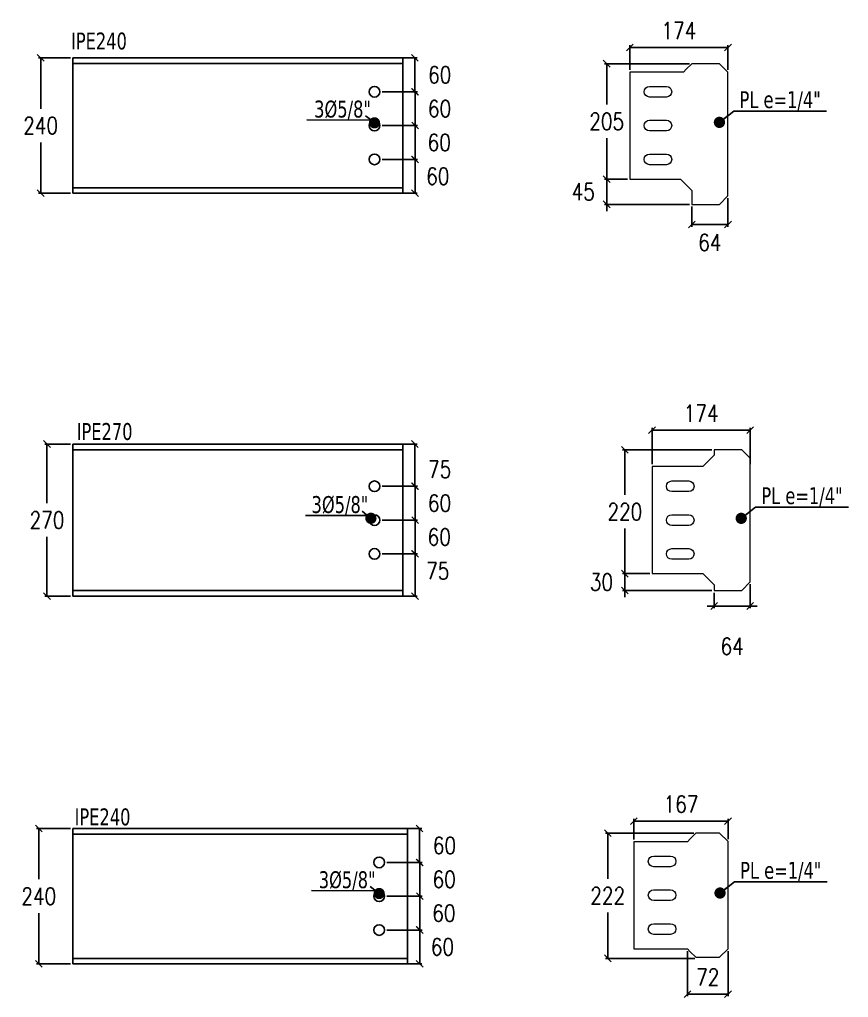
# Model space of a CAD drawing. Header units: millimetres. Extents: x -899 to 76352, y -21218 to 30068.
# Drawn here: x 1856 to 3327, y -11182 to -9447 of the extents above; entities that cross this region are included whole.
import ezdxf
from ezdxf.enums import TextEntityAlignment as Align

# ---------------------------------------------------------------- set-up
doc = ezdxf.new("R2010")
doc.units = ezdxf.units.MM
doc.header["$LTSCALE"] = 0.9
doc.layers.add('COTAS', color=8, linetype='Continuous')
doc.layers.add('PERFORACIONES', color=1, linetype='Continuous')
doc.layers.add('P-PLATINA', color=6, linetype='Continuous', lineweight=15)
doc.styles.add('CNI_COTAS', font='romans.shx', dxfattribs={"width": 0.8})
doc.styles.add('VERDANA', font='verdana.ttf')
doc.dimstyles.new('1.1', dxfattribs={"dimscale": 0, "dimtxt": 15, "dimasz": 20, "dimexe": 2, "dimexo": 2, "dimgap": 7, "dimtad": 1, "dimdec": 0, "dimzin": 4, "dimdsep": 46, "dimtxsty": 'CNI_COTAS', "dimblk": 'DOTSMALL', "dimcen": 0, "dimclrd": 256, "dimclrt": 3, "dimadec": 0, "dimazin": 0, "dimtfac": 1, "dimtdec": 0, "dimtmove": 2, "dimatfit": 0, "dimldrblk": 'DOT', "dimfxl": 0.05, "dimtolj": 1, "dimtzin": 0, "dimarcsym": 1})
doc.dimstyles.new('1.4', dxfattribs={"dimscale": 0, "dimtxt": 30, "dimasz": 12, "dimexe": 4, "dimexo": 4, "dimgap": 15, "dimtad": 1, "dimdec": 0, "dimzin": 4, "dimdsep": 46, "dimtxsty": 'CNI_COTAS', "dimblk": 'OBLIQUE', "dimcen": -0.09, "dimclrd": 256, "dimclrt": 3, "dimadec": 0, "dimazin": 0, "dimtfac": 1, "dimtdec": 0, "dimtmove": 2, "dimatfit": 0, "dimldrblk": 'DOT', "dimfxl": 0.05, "dimtolj": 1, "dimtzin": 0, "dimarcsym": 0})

# ---------------------------------------------------------------- blocks, each defined once
blk = doc.blocks.new('_Oblique')
at = {"color": 0, "linetype": 'ByBlock', "lineweight": -2}
blk.add_line((-0.5, -0.5), (0.5, 0.5), dxfattribs=at)
blk = doc.blocks.new('*D464')
at = {"layer": 'COTAS', "color": 0, "lineweight": -2, "transparency": 16777216}
for p, q in [((1947, -9515.3), (1889.9, -9515.3)), ((1947, -9755.3), (1889.9, -9755.3))]:
    blk.add_line(p, q, dxfattribs=at)
at = {"layer": 'COTAS', "lineweight": -2, "transparency": 16777216}
for p, q in [((1893.9, -9515.3), (1893.9, -9605.3)), ((1893.9, -9755.3), (1893.9, -9665.3))]:
    blk.add_line(p, q, dxfattribs=at)
at = {"layer": 'Defpoints', "color": 0, "transparency": 16777216}
for p in [(1893.9, -9515.3), (1951, -9515.3), (1951, -9755.3)]:
    blk.add_point(p, dxfattribs=at)
at = {"layer": 'COTAS', "lineweight": -2, "transparency": 16777216, "xscale": 12, "yscale": 12, "zscale": 12}
for p, rotation in [((1893.9, -9515.3), 90), ((1893.9, -9755.3), 270)]:
    blk.add_blockref('_Oblique', p, dxfattribs=dict(at, rotation=rotation))
at = {"layer": 'COTAS', "color": 3, "transparency": 16777216, "insert": (1893.9, -9635.3), "char_height": 30, "attachment_point": 5, "rotation": 0.01, "style": 'CNI_COTAS'}
blk.add_mtext('\\A1;240', dxfattribs=at)
blk = doc.blocks.new('_Dot')
at = {"color": 0, "linetype": 'ByBlock', "lineweight": -2}
blk.add_line((-0.5, 0), (-1, 0), dxfattribs=at)
at = {"color": 0, "linetype": 'ByBlock', "const_width": 0.5}
blk.add_lwpolyline([(-0.25, 0, 1), (0.25, 0, 1)], format="xyb", close=True, dxfattribs=at)
blk = doc.blocks.new('_DotSmall')
at = {"color": 0, "linetype": 'ByBlock', "const_width": 0.5}
blk.add_lwpolyline([(-0.0625, 0, 1), (0.0625, 0, 1)], format="xyb", close=True, dxfattribs=at)
blk = doc.blocks.new('*D428')
at = {"layer": 'COTAS', "color": 0, "lineweight": -2, "transparency": 16777216}
for p, q in [((2499.5, -9575.3), (2562, -9575.3)), ((2499.5, -9635.3), (2562, -9635.3))]:
    blk.add_line(p, q, dxfattribs=at)
at = {"layer": 'COTAS', "lineweight": -2, "transparency": 16777216}
blk.add_line((2558, -9575.3), (2558, -9635.3), dxfattribs=at)
at = {"layer": 'Defpoints', "color": 0, "transparency": 16777216}
for p in [(2495.5, -9575.3), (2495.5, -9635.3), (2558, -9635.3)]:
    blk.add_point(p, dxfattribs=at)
at = {"layer": 'COTAS', "lineweight": -2, "transparency": 16777216, "xscale": 12, "yscale": 12, "zscale": 12}
for p, rotation in [((2558, -9575.3), 90), ((2558, -9635.3), 270)]:
    blk.add_blockref('_Oblique', p, dxfattribs=dict(at, rotation=rotation))
at = {"layer": 'COTAS', "color": 3, "transparency": 16777216, "insert": (2601.4, -9605.3), "char_height": 30, "attachment_point": 5, "rotation": 0.01, "style": 'CNI_COTAS'}
blk.add_mtext('\\A1;60', dxfattribs=at)
blk = doc.blocks.new('*D429')
at = {"layer": 'COTAS', "color": 0, "lineweight": -2, "transparency": 16777216}
for p, q in [((2499.5, -9635.3), (2562, -9635.3)), ((2499.5, -9695.3), (2562, -9695.3))]:
    blk.add_line(p, q, dxfattribs=at)
at = {"layer": 'COTAS', "lineweight": -2, "transparency": 16777216}
blk.add_line((2558, -9635.3), (2558, -9695.3), dxfattribs=at)
at = {"layer": 'Defpoints', "color": 0, "transparency": 16777216}
for p in [(2495.5, -9635.3), (2495.5, -9695.3), (2558, -9695.3)]:
    blk.add_point(p, dxfattribs=at)
at = {"layer": 'COTAS', "lineweight": -2, "transparency": 16777216, "xscale": 12, "yscale": 12, "zscale": 12}
for p, rotation in [((2558, -9635.3), 90), ((2558, -9695.3), 270)]:
    blk.add_blockref('_Oblique', p, dxfattribs=dict(at, rotation=rotation))
at = {"layer": 'COTAS', "color": 3, "transparency": 16777216, "insert": (2600.9, -9665.3), "char_height": 30, "attachment_point": 5, "rotation": 0.01, "style": 'CNI_COTAS'}
blk.add_mtext('\\A1;60', dxfattribs=at)
blk = doc.blocks.new('*D430')
at = {"layer": 'COTAS', "color": 0, "lineweight": -2, "transparency": 16777216}
for p, q in [((2499.5, -9695.3), (2561.9, -9695.3)), ((2499.5, -9755.3), (2561.9, -9755.3))]:
    blk.add_line(p, q, dxfattribs=at)
at = {"layer": 'COTAS', "lineweight": -2, "transparency": 16777216}
blk.add_line((2557.9, -9695.3), (2557.9, -9755.3), dxfattribs=at)
at = {"layer": 'Defpoints', "color": 0, "transparency": 16777216}
for p in [(2495.5, -9695.3), (2495.5, -9755.3), (2557.9, -9755.3)]:
    blk.add_point(p, dxfattribs=at)
at = {"layer": 'COTAS', "lineweight": -2, "transparency": 16777216, "xscale": 12, "yscale": 12, "zscale": 12}
for p, rotation in [((2557.9, -9695.3), 90), ((2557.9, -9755.3), 270)]:
    blk.add_blockref('_Oblique', p, dxfattribs=dict(at, rotation=rotation))
at = {"layer": 'COTAS', "color": 3, "transparency": 16777216, "insert": (2598.2, -9725.3), "char_height": 30, "attachment_point": 5, "rotation": 0.01, "style": 'CNI_COTAS'}
blk.add_mtext('\\A1;60', dxfattribs=at)
blk = doc.blocks.new('*D431')
at = {"layer": 'COTAS', "color": 0, "lineweight": -2, "transparency": 16777216}
for p, q in [((2499.5, -9515.3), (2561.5, -9515.3)), ((2499.5, -9575.3), (2561.5, -9575.3))]:
    blk.add_line(p, q, dxfattribs=at)
at = {"layer": 'COTAS', "lineweight": -2, "transparency": 16777216}
blk.add_line((2557.5, -9575.3), (2557.5, -9515.3), dxfattribs=at)
at = {"layer": 'Defpoints', "color": 0, "transparency": 16777216}
for p in [(2495.5, -9515.3), (2557.5, -9515.3), (2495.5, -9575.3)]:
    blk.add_point(p, dxfattribs=at)
at = {"layer": 'COTAS', "lineweight": -2, "transparency": 16777216, "xscale": 12, "yscale": 12, "zscale": 12}
for p, rotation in [((2557.5, -9515.3), 90), ((2557.5, -9575.3), 270)]:
    blk.add_blockref('_Oblique', p, dxfattribs=dict(at, rotation=rotation))
at = {"layer": 'COTAS', "color": 3, "transparency": 16777216, "insert": (2601.7, -9545.3), "char_height": 30, "attachment_point": 5, "rotation": 0.01, "style": 'CNI_COTAS'}
blk.add_mtext('\\A1;60', dxfattribs=at)
blk = doc.blocks.new('*D465')
at = {"layer": 'COTAS', "color": 0, "lineweight": -2, "transparency": 16777216}
for p, q in [((2938.8, -9536.3), (2938.8, -9492.9)), ((3113, -9536.5), (3113, -9492.9))]:
    blk.add_line(p, q, dxfattribs=at)
at = {"layer": 'COTAS', "lineweight": -2, "transparency": 16777216}
blk.add_line((2938.8, -9496.9), (3113, -9496.9), dxfattribs=at)
at = {"layer": 'Defpoints', "color": 0, "transparency": 16777216}
for p in [(3113, -9496.9), (2938.8, -9540.3), (3113, -9540.5)]:
    blk.add_point(p, dxfattribs=at)
at = {"layer": 'COTAS', "lineweight": -2, "transparency": 16777216, "xscale": 12, "yscale": 12, "zscale": 12, "rotation": 180}
blk.add_blockref('_Oblique', (2938.8, -9496.9), dxfattribs=at)
at = {"layer": 'COTAS', "lineweight": -2, "transparency": 16777216, "xscale": 12, "yscale": 12, "zscale": 12}
blk.add_blockref('_Oblique', (3113, -9496.9), dxfattribs=at)
at = {"layer": 'COTAS', "color": 3, "transparency": 16777216, "insert": (3025.9, -9466.9), "char_height": 30, "attachment_point": 5, "style": 'CNI_COTAS'}
blk.add_mtext('\\A1;174', dxfattribs=at)
blk = doc.blocks.new('*D466')
at = {"layer": 'COTAS', "color": 0, "lineweight": -2, "transparency": 16777216}
for p, q in [((3044.8, -9525.5), (2893.9, -9525.5)), ((2934.8, -9730.3), (2893.9, -9730.3))]:
    blk.add_line(p, q, dxfattribs=at)
at = {"layer": 'COTAS', "lineweight": -2, "transparency": 16777216}
for p, q in [((2897.9, -9525.5), (2897.9, -9597.9)), ((2897.9, -9730.3), (2897.9, -9657.9))]:
    blk.add_line(p, q, dxfattribs=at)
at = {"layer": 'Defpoints', "color": 0, "transparency": 16777216}
for p in [(3048.8, -9525.5), (2897.9, -9730.3), (2938.8, -9730.3)]:
    blk.add_point(p, dxfattribs=at)
at = {"layer": 'COTAS', "lineweight": -2, "transparency": 16777216, "xscale": 12, "yscale": 12, "zscale": 12}
for p, rotation in [((2897.9, -9525.5), 90), ((2897.9, -9730.3), 270)]:
    blk.add_blockref('_Oblique', p, dxfattribs=dict(at, rotation=rotation))
at = {"layer": 'COTAS', "color": 3, "transparency": 16777216, "insert": (2897.9, -9627.9), "char_height": 30, "attachment_point": 5, "rotation": 0.01, "style": 'CNI_COTAS'}
blk.add_mtext('\\A1;205', dxfattribs=at)
blk = doc.blocks.new('*D467')
at = {"layer": 'COTAS', "color": 0, "lineweight": -2, "transparency": 16777216}
for p, q in [((2934.8, -9730.3), (2893.9, -9730.3)), ((3044.8, -9775.1), (2893.9, -9775.1))]:
    blk.add_line(p, q, dxfattribs=at)
at = {"layer": 'COTAS', "lineweight": -2, "transparency": 16777216}
for p, q in [((2897.9, -9730.3), (2897.9, -9718.3)), ((2897.9, -9730.3), (2897.9, -9775.1)), ((2897.9, -9775.1), (2897.9, -9787.1))]:
    blk.add_line(p, q, dxfattribs=at)
at = {"layer": 'Defpoints', "color": 0, "transparency": 16777216}
for p in [(2938.8, -9730.3), (2897.9, -9775.1), (3048.8, -9775.1)]:
    blk.add_point(p, dxfattribs=at)
at = {"layer": 'COTAS', "lineweight": -2, "transparency": 16777216, "xscale": 12, "yscale": 12, "zscale": 12}
for p, rotation in [((2897.9, -9730.3), 270), ((2897.9, -9775.1), 90)]:
    blk.add_blockref('_Oblique', p, dxfattribs=dict(at, rotation=rotation))
at = {"layer": 'COTAS', "color": 3, "transparency": 16777216, "insert": (2856.4, -9752.7), "char_height": 30, "attachment_point": 5, "rotation": 0.01, "style": 'CNI_COTAS'}
blk.add_mtext('\\A1;45', dxfattribs=at)
blk = doc.blocks.new('*D468')
at = {"layer": 'COTAS', "color": 0, "lineweight": -2, "transparency": 16777216}
for p, q in [((3113, -9764.1), (3113, -9814.8)), ((3048.8, -9779.1), (3048.8, -9814.8))]:
    blk.add_line(p, q, dxfattribs=at)
at = {"layer": 'COTAS', "lineweight": -2, "transparency": 16777216}
blk.add_line((3048.8, -9810.8), (3113, -9810.8), dxfattribs=at)
at = {"layer": 'Defpoints', "color": 0, "transparency": 16777216}
for p in [(3113, -9760.1), (3048.8, -9775.1), (3113, -9810.8)]:
    blk.add_point(p, dxfattribs=at)
at = {"layer": 'COTAS', "lineweight": -2, "transparency": 16777216, "xscale": 12, "yscale": 12, "zscale": 12, "rotation": 180}
blk.add_blockref('_Oblique', (3048.8, -9810.8), dxfattribs=at)
at = {"layer": 'COTAS', "lineweight": -2, "transparency": 16777216, "xscale": 12, "yscale": 12, "zscale": 12}
blk.add_blockref('_Oblique', (3113, -9810.8), dxfattribs=at)
at = {"layer": 'COTAS', "color": 3, "transparency": 16777216, "insert": (3080.9, -9842.8), "char_height": 30, "attachment_point": 5, "style": 'CNI_COTAS'}
blk.add_mtext('\\A1;64', dxfattribs=at)
blk = doc.blocks.new('*D470')
at = {"layer": 'COTAS', "color": 0, "lineweight": -2, "transparency": 16777216}
for p, q in [((1947, -10200.3), (1901.1, -10200.3)), ((1947, -10470.3), (1901.1, -10470.3))]:
    blk.add_line(p, q, dxfattribs=at)
at = {"layer": 'COTAS', "lineweight": -2, "transparency": 16777216}
for p, q in [((1905.1, -10200.3), (1905.1, -10305.3)), ((1905.1, -10470.3), (1905.1, -10365.3))]:
    blk.add_line(p, q, dxfattribs=at)
at = {"layer": 'Defpoints', "color": 0, "transparency": 16777216}
for p in [(1905.1, -10200.3), (1951, -10200.3), (1951, -10470.3)]:
    blk.add_point(p, dxfattribs=at)
at = {"layer": 'COTAS', "lineweight": -2, "transparency": 16777216, "xscale": 12, "yscale": 12, "zscale": 12}
for p, rotation in [((1905.1, -10200.3), 90), ((1905.1, -10470.3), 270)]:
    blk.add_blockref('_Oblique', p, dxfattribs=dict(at, rotation=rotation))
at = {"layer": 'COTAS', "color": 3, "transparency": 16777216, "insert": (1905.1, -10335.3), "char_height": 30, "attachment_point": 5, "rotation": 0.01, "style": 'CNI_COTAS'}
blk.add_mtext('\\A1;270', dxfattribs=at)
blk = doc.blocks.new('*D432')
at = {"layer": 'COTAS', "color": 0, "lineweight": -2, "transparency": 16777216}
for p, q in [((2499.5, -10275.3), (2562, -10275.3)), ((2499.5, -10335.3), (2562, -10335.3))]:
    blk.add_line(p, q, dxfattribs=at)
at = {"layer": 'COTAS', "lineweight": -2, "transparency": 16777216}
blk.add_line((2558, -10275.3), (2558, -10335.3), dxfattribs=at)
at = {"layer": 'Defpoints', "color": 0, "transparency": 16777216}
for p in [(2495.5, -10275.3), (2495.5, -10335.3), (2558, -10335.3)]:
    blk.add_point(p, dxfattribs=at)
at = {"layer": 'COTAS', "lineweight": -2, "transparency": 16777216, "xscale": 12, "yscale": 12, "zscale": 12}
for p, rotation in [((2558, -10275.3), 90), ((2558, -10335.3), 270)]:
    blk.add_blockref('_Oblique', p, dxfattribs=dict(at, rotation=rotation))
at = {"layer": 'COTAS', "color": 3, "transparency": 16777216, "insert": (2601.4, -10305.3), "char_height": 30, "attachment_point": 5, "rotation": 0.01, "style": 'CNI_COTAS'}
blk.add_mtext('\\A1;60', dxfattribs=at)
blk = doc.blocks.new('*D433')
at = {"layer": 'COTAS', "color": 0, "lineweight": -2, "transparency": 16777216}
for p, q in [((2499.5, -10335.3), (2562, -10335.3)), ((2499.5, -10395.3), (2562, -10395.3))]:
    blk.add_line(p, q, dxfattribs=at)
at = {"layer": 'COTAS', "lineweight": -2, "transparency": 16777216}
blk.add_line((2558, -10335.3), (2558, -10395.3), dxfattribs=at)
at = {"layer": 'Defpoints', "color": 0, "transparency": 16777216}
for p in [(2495.5, -10335.3), (2495.5, -10395.3), (2558, -10395.3)]:
    blk.add_point(p, dxfattribs=at)
at = {"layer": 'COTAS', "lineweight": -2, "transparency": 16777216, "xscale": 12, "yscale": 12, "zscale": 12}
for p, rotation in [((2558, -10335.3), 90), ((2558, -10395.3), 270)]:
    blk.add_blockref('_Oblique', p, dxfattribs=dict(at, rotation=rotation))
at = {"layer": 'COTAS', "color": 3, "transparency": 16777216, "insert": (2600.9, -10365.3), "char_height": 30, "attachment_point": 5, "rotation": 0.01, "style": 'CNI_COTAS'}
blk.add_mtext('\\A1;60', dxfattribs=at)
blk = doc.blocks.new('*D434')
at = {"layer": 'COTAS', "color": 0, "lineweight": -2, "transparency": 16777216}
for p, q in [((2499.5, -10395.3), (2561.9, -10395.3)), ((2499.5, -10470.3), (2561.9, -10470.3))]:
    blk.add_line(p, q, dxfattribs=at)
at = {"layer": 'COTAS', "lineweight": -2, "transparency": 16777216}
blk.add_line((2557.9, -10395.3), (2557.9, -10470.3), dxfattribs=at)
at = {"layer": 'Defpoints', "color": 0, "transparency": 16777216}
for p in [(2495.5, -10395.3), (2495.5, -10470.3), (2557.9, -10470.3)]:
    blk.add_point(p, dxfattribs=at)
at = {"layer": 'COTAS', "lineweight": -2, "transparency": 16777216, "xscale": 12, "yscale": 12, "zscale": 12}
for p, rotation in [((2557.9, -10395.3), 90), ((2557.9, -10470.3), 270)]:
    blk.add_blockref('_Oblique', p, dxfattribs=dict(at, rotation=rotation))
at = {"layer": 'COTAS', "color": 3, "transparency": 16777216, "insert": (2598.2, -10425.3), "char_height": 30, "attachment_point": 5, "rotation": 0.01, "style": 'CNI_COTAS'}
blk.add_mtext('\\A1;75', dxfattribs=at)
blk = doc.blocks.new('*D435')
at = {"layer": 'COTAS', "color": 0, "lineweight": -2, "transparency": 16777216}
for p, q in [((2499.5, -10200.3), (2561.5, -10200.3)), ((2499.5, -10275.3), (2561.5, -10275.3))]:
    blk.add_line(p, q, dxfattribs=at)
at = {"layer": 'COTAS', "lineweight": -2, "transparency": 16777216}
blk.add_line((2557.5, -10275.3), (2557.5, -10200.3), dxfattribs=at)
at = {"layer": 'Defpoints', "color": 0, "transparency": 16777216}
for p in [(2495.5, -10200.3), (2557.5, -10200.3), (2495.5, -10275.3)]:
    blk.add_point(p, dxfattribs=at)
at = {"layer": 'COTAS', "lineweight": -2, "transparency": 16777216, "xscale": 12, "yscale": 12, "zscale": 12}
for p, rotation in [((2557.5, -10200.3), 90), ((2557.5, -10275.3), 270)]:
    blk.add_blockref('_Oblique', p, dxfattribs=dict(at, rotation=rotation))
at = {"layer": 'COTAS', "color": 3, "transparency": 16777216, "insert": (2601.7, -10245.3), "char_height": 30, "attachment_point": 5, "rotation": 0.01, "style": 'CNI_COTAS'}
blk.add_mtext('\\A1;75', dxfattribs=at)
blk = doc.blocks.new('*D473')
at = {"layer": 'COTAS', "color": 0, "lineweight": -2, "transparency": 16777216}
for p, q in [((3084.3, -10210.5), (2926.1, -10210.5)), ((2974.3, -10430.3), (2926.1, -10430.3))]:
    blk.add_line(p, q, dxfattribs=at)
at = {"layer": 'COTAS', "lineweight": -2, "transparency": 16777216}
for p, q in [((2930.1, -10210.5), (2930.1, -10290.4)), ((2930.1, -10430.3), (2930.1, -10350.4))]:
    blk.add_line(p, q, dxfattribs=at)
at = {"layer": 'Defpoints', "color": 0, "transparency": 16777216}
for p in [(2930.1, -10210.5), (3088.3, -10210.5), (2978.3, -10430.3)]:
    blk.add_point(p, dxfattribs=at)
at = {"layer": 'COTAS', "lineweight": -2, "transparency": 16777216, "xscale": 12, "yscale": 12, "zscale": 12}
for p, rotation in [((2930.1, -10210.5), 90), ((2930.1, -10430.3), 270)]:
    blk.add_blockref('_Oblique', p, dxfattribs=dict(at, rotation=rotation))
at = {"layer": 'COTAS', "color": 3, "transparency": 16777216, "insert": (2930.1, -10320.4), "char_height": 30, "attachment_point": 5, "rotation": 0.01, "style": 'CNI_COTAS'}
blk.add_mtext('\\A1;220', dxfattribs=at)
blk = doc.blocks.new('*D474')
at = {"layer": 'COTAS', "lineweight": -2, "transparency": 16777216}
for p, q in [((2930.1, -10430.3), (2930.1, -10418.3)), ((2930.1, -10460.1), (2930.1, -10430.3)), ((2930.1, -10460.1), (2930.1, -10472.1))]:
    blk.add_line(p, q, dxfattribs=at)
at = {"layer": 'COTAS', "color": 0, "lineweight": -2, "transparency": 16777216}
for p, q in [((2974.3, -10430.3), (2926.1, -10430.3)), ((3084.3, -10460.1), (2926.1, -10460.1))]:
    blk.add_line(p, q, dxfattribs=at)
at = {"layer": 'Defpoints', "color": 0, "transparency": 16777216}
for p in [(2930.1, -10430.3), (2978.3, -10430.3), (3088.3, -10460.1)]:
    blk.add_point(p, dxfattribs=at)
at = {"layer": 'COTAS', "lineweight": -2, "transparency": 16777216, "xscale": 12, "yscale": 12, "zscale": 12}
for p, rotation in [((2930.1, -10430.3), 270), ((2930.1, -10460.1), 90)]:
    blk.add_blockref('_Oblique', p, dxfattribs=dict(at, rotation=rotation))
at = {"layer": 'COTAS', "color": 3, "transparency": 16777216, "insert": (2888.6, -10445.2), "char_height": 30, "attachment_point": 5, "rotation": 0.01, "style": 'CNI_COTAS'}
blk.add_mtext('\\A1;30', dxfattribs=at)
blk = doc.blocks.new('*D475')
at = {"layer": 'COTAS', "color": 0, "lineweight": -2, "transparency": 16777216}
for p, q in [((2978.3, -10236.3), (2978.3, -10171.8)), ((3152.5, -10236.3), (3152.5, -10171.8))]:
    blk.add_line(p, q, dxfattribs=at)
at = {"layer": 'COTAS', "lineweight": -2, "transparency": 16777216}
blk.add_line((2978.3, -10175.8), (3152.5, -10175.8), dxfattribs=at)
at = {"layer": 'Defpoints', "color": 0, "transparency": 16777216}
for p in [(3152.5, -10175.8), (2978.3, -10240.3), (3152.5, -10240.3)]:
    blk.add_point(p, dxfattribs=at)
at = {"layer": 'COTAS', "lineweight": -2, "transparency": 16777216, "xscale": 12, "yscale": 12, "zscale": 12, "rotation": 180}
blk.add_blockref('_Oblique', (2978.3, -10175.8), dxfattribs=at)
at = {"layer": 'COTAS', "lineweight": -2, "transparency": 16777216, "xscale": 12, "yscale": 12, "zscale": 12}
blk.add_blockref('_Oblique', (3152.5, -10175.8), dxfattribs=at)
at = {"layer": 'COTAS', "color": 3, "transparency": 16777216, "insert": (3065.4, -10145.8), "char_height": 30, "attachment_point": 5, "style": 'CNI_COTAS'}
blk.add_mtext('\\A1;174', dxfattribs=at)
blk = doc.blocks.new('*D476')
at = {"layer": 'COTAS', "color": 0, "lineweight": -2, "transparency": 16777216}
for p, q in [((3152.5, -10449.1), (3152.5, -10491.8)), ((3088.3, -10464.1), (3088.3, -10491.8))]:
    blk.add_line(p, q, dxfattribs=at)
at = {"layer": 'COTAS', "lineweight": -2, "transparency": 16777216}
for p, q in [((3088.3, -10487.8), (3076.3, -10487.8)), ((3088.3, -10487.8), (3152.5, -10487.8)), ((3152.5, -10487.8), (3164.5, -10487.8))]:
    blk.add_line(p, q, dxfattribs=at)
at = {"layer": 'Defpoints', "color": 0, "transparency": 16777216}
for p in [(3152.5, -10445.1), (3088.3, -10460.1), (3152.5, -10487.8)]:
    blk.add_point(p, dxfattribs=at)
at = {"layer": 'COTAS', "lineweight": -2, "transparency": 16777216, "xscale": 12, "yscale": 12, "zscale": 12}
blk.add_blockref('_Oblique', (3088.3, -10487.8), dxfattribs=at)
at = {"layer": 'COTAS', "lineweight": -2, "transparency": 16777216, "xscale": 12, "yscale": 12, "zscale": 12, "rotation": 180}
blk.add_blockref('_Oblique', (3152.5, -10487.8), dxfattribs=at)
at = {"layer": 'COTAS', "color": 3, "transparency": 16777216, "insert": (3120.4, -10559.3), "char_height": 30, "attachment_point": 5, "style": 'CNI_COTAS'}
blk.add_mtext('\\A1;64', dxfattribs=at)
blk = doc.blocks.new('*D477')
at = {"layer": 'COTAS', "color": 0, "lineweight": -2, "transparency": 16777216}
for p, q in [((1947, -10882.7), (1886.5, -10882.7)), ((1947, -11122.7), (1886.5, -11122.7))]:
    blk.add_line(p, q, dxfattribs=at)
at = {"layer": 'COTAS', "lineweight": -2, "transparency": 16777216}
for p, q in [((1890.5, -10882.7), (1890.5, -10972.7)), ((1890.5, -11122.7), (1890.5, -11032.7))]:
    blk.add_line(p, q, dxfattribs=at)
at = {"layer": 'Defpoints', "color": 0, "transparency": 16777216}
for p in [(1890.5, -10882.7), (1951, -10882.7), (1951, -11122.7)]:
    blk.add_point(p, dxfattribs=at)
at = {"layer": 'COTAS', "lineweight": -2, "transparency": 16777216, "xscale": 12, "yscale": 12, "zscale": 12}
for p, rotation in [((1890.5, -10882.7), 90), ((1890.5, -11122.7), 270)]:
    blk.add_blockref('_Oblique', p, dxfattribs=dict(at, rotation=rotation))
at = {"layer": 'COTAS', "color": 3, "transparency": 16777216, "insert": (1890.5, -11002.7), "char_height": 30, "attachment_point": 5, "rotation": 0.01, "style": 'CNI_COTAS'}
blk.add_mtext('\\A1;240', dxfattribs=at)
blk = doc.blocks.new('*D478')
at = {"layer": 'COTAS', "color": 0, "lineweight": -2, "transparency": 16777216}
for p, q in [((3052.2, -10890.7), (2895.7, -10890.7)), ((3054, -11112.9), (2895.7, -11112.9))]:
    blk.add_line(p, q, dxfattribs=at)
at = {"layer": 'COTAS', "lineweight": -2, "transparency": 16777216}
for p, q in [((2899.7, -10890.7), (2899.7, -10971.8)), ((2899.7, -11112.9), (2899.7, -11031.8))]:
    blk.add_line(p, q, dxfattribs=at)
at = {"layer": 'Defpoints', "color": 0, "transparency": 16777216}
for p in [(3056.2, -10890.7), (2899.7, -11112.9), (3058, -11112.9)]:
    blk.add_point(p, dxfattribs=at)
at = {"layer": 'COTAS', "lineweight": -2, "transparency": 16777216, "xscale": 12, "yscale": 12, "zscale": 12}
for p, rotation in [((2899.7, -10890.7), 90), ((2899.7, -11112.9), 270)]:
    blk.add_blockref('_Oblique', p, dxfattribs=dict(at, rotation=rotation))
at = {"layer": 'COTAS', "color": 3, "transparency": 16777216, "insert": (2899.7, -11001.8), "char_height": 30, "attachment_point": 5, "rotation": 0.01, "style": 'CNI_COTAS'}
blk.add_mtext('\\A1;222', dxfattribs=at)
blk = doc.blocks.new('*D480')
at = {"layer": 'COTAS', "color": 0, "lineweight": -2, "transparency": 16777216}
for p, q in [((2946.2, -10901.9), (2946.2, -10865.4)), ((3113.1, -10901.7), (3113.1, -10865.4))]:
    blk.add_line(p, q, dxfattribs=at)
at = {"layer": 'COTAS', "lineweight": -2, "transparency": 16777216}
blk.add_line((2946.2, -10869.4), (3113.1, -10869.4), dxfattribs=at)
at = {"layer": 'Defpoints', "color": 0, "transparency": 16777216}
for p in [(3113.1, -10869.4), (2946.2, -10905.9), (3113.1, -10905.7)]:
    blk.add_point(p, dxfattribs=at)
at = {"layer": 'COTAS', "lineweight": -2, "transparency": 16777216, "xscale": 12, "yscale": 12, "zscale": 12, "rotation": 180}
blk.add_blockref('_Oblique', (2946.2, -10869.4), dxfattribs=at)
at = {"layer": 'COTAS', "lineweight": -2, "transparency": 16777216, "xscale": 12, "yscale": 12, "zscale": 12}
blk.add_blockref('_Oblique', (3113.1, -10869.4), dxfattribs=at)
at = {"layer": 'COTAS', "color": 3, "transparency": 16777216, "insert": (3029.7, -10839.4), "char_height": 30, "attachment_point": 5, "style": 'CNI_COTAS'}
blk.add_mtext('\\A1;167', dxfattribs=at)
blk = doc.blocks.new('*D481')
at = {"layer": 'COTAS', "color": 0, "lineweight": -2, "transparency": 16777216}
for p, q in [((3041, -11099.9), (3041, -11180.3)), ((3113.1, -11100.1), (3113.1, -11180.3))]:
    blk.add_line(p, q, dxfattribs=at)
at = {"layer": 'COTAS', "lineweight": -2, "transparency": 16777216}
blk.add_line((3041, -11176.3), (3113.1, -11176.3), dxfattribs=at)
at = {"layer": 'Defpoints', "color": 0, "transparency": 16777216}
for p in [(3041, -11095.9), (3113.1, -11096.1), (3113.1, -11176.3)]:
    blk.add_point(p, dxfattribs=at)
at = {"layer": 'COTAS', "lineweight": -2, "transparency": 16777216, "xscale": 12, "yscale": 12, "zscale": 12, "rotation": 180}
blk.add_blockref('_Oblique', (3041, -11176.3), dxfattribs=at)
at = {"layer": 'COTAS', "lineweight": -2, "transparency": 16777216, "xscale": 12, "yscale": 12, "zscale": 12}
blk.add_blockref('_Oblique', (3113.1, -11176.3), dxfattribs=at)
at = {"layer": 'COTAS', "color": 3, "transparency": 16777216, "insert": (3077.1, -11146.3), "char_height": 30, "attachment_point": 5, "style": 'CNI_COTAS'}
blk.add_mtext('\\A1;72', dxfattribs=at)
blk = doc.blocks.new('*D437')
at = {"layer": 'COTAS', "color": 0, "lineweight": -2, "transparency": 16777216}
for p, q in [((2507.8, -10942.7), (2570.3, -10942.7)), ((2507.8, -11002.7), (2570.3, -11002.7))]:
    blk.add_line(p, q, dxfattribs=at)
at = {"layer": 'COTAS', "lineweight": -2, "transparency": 16777216}
blk.add_line((2566.3, -10942.7), (2566.3, -11002.7), dxfattribs=at)
at = {"layer": 'Defpoints', "color": 0, "transparency": 16777216}
for p in [(2503.8, -10942.7), (2503.8, -11002.7), (2566.3, -11002.7)]:
    blk.add_point(p, dxfattribs=at)
at = {"layer": 'COTAS', "lineweight": -2, "transparency": 16777216, "xscale": 12, "yscale": 12, "zscale": 12}
for p, rotation in [((2566.3, -10942.7), 90), ((2566.3, -11002.7), 270)]:
    blk.add_blockref('_Oblique', p, dxfattribs=dict(at, rotation=rotation))
at = {"layer": 'COTAS', "color": 3, "transparency": 16777216, "insert": (2609.6, -10972.7), "char_height": 30, "attachment_point": 5, "rotation": 0.01, "style": 'CNI_COTAS'}
blk.add_mtext('\\A1;60', dxfattribs=at)
blk = doc.blocks.new('*D438')
at = {"layer": 'COTAS', "color": 0, "lineweight": -2, "transparency": 16777216}
for p, q in [((2507.8, -11002.7), (2570.3, -11002.7)), ((2507.8, -11062.7), (2570.3, -11062.7))]:
    blk.add_line(p, q, dxfattribs=at)
at = {"layer": 'COTAS', "lineweight": -2, "transparency": 16777216}
blk.add_line((2566.3, -11002.7), (2566.3, -11062.7), dxfattribs=at)
at = {"layer": 'Defpoints', "color": 0, "transparency": 16777216}
for p in [(2503.8, -11002.7), (2503.8, -11062.7), (2566.3, -11062.7)]:
    blk.add_point(p, dxfattribs=at)
at = {"layer": 'COTAS', "lineweight": -2, "transparency": 16777216, "xscale": 12, "yscale": 12, "zscale": 12}
for p, rotation in [((2566.3, -11002.7), 90), ((2566.3, -11062.7), 270)]:
    blk.add_blockref('_Oblique', p, dxfattribs=dict(at, rotation=rotation))
at = {"layer": 'COTAS', "color": 3, "transparency": 16777216, "insert": (2609.1, -11032.7), "char_height": 30, "attachment_point": 5, "rotation": 0.01, "style": 'CNI_COTAS'}
blk.add_mtext('\\A1;60', dxfattribs=at)
blk = doc.blocks.new('*D439')
at = {"layer": 'COTAS', "color": 0, "lineweight": -2, "transparency": 16777216}
for p, q in [((2507.8, -11062.7), (2570.2, -11062.7)), ((2507.8, -11122.7), (2570.2, -11122.7))]:
    blk.add_line(p, q, dxfattribs=at)
at = {"layer": 'COTAS', "lineweight": -2, "transparency": 16777216}
blk.add_line((2566.2, -11062.7), (2566.2, -11122.7), dxfattribs=at)
at = {"layer": 'Defpoints', "color": 0, "transparency": 16777216}
for p in [(2503.8, -11062.7), (2503.8, -11122.7), (2566.2, -11122.7)]:
    blk.add_point(p, dxfattribs=at)
at = {"layer": 'COTAS', "lineweight": -2, "transparency": 16777216, "xscale": 12, "yscale": 12, "zscale": 12}
for p, rotation in [((2566.2, -11062.7), 90), ((2566.2, -11122.7), 270)]:
    blk.add_blockref('_Oblique', p, dxfattribs=dict(at, rotation=rotation))
at = {"layer": 'COTAS', "color": 3, "transparency": 16777216, "insert": (2606.5, -11092.7), "char_height": 30, "attachment_point": 5, "rotation": 0.01, "style": 'CNI_COTAS'}
blk.add_mtext('\\A1;60', dxfattribs=at)
blk = doc.blocks.new('*D440')
at = {"layer": 'COTAS', "color": 0, "lineweight": -2, "transparency": 16777216}
for p, q in [((2507.8, -10882.7), (2569.8, -10882.7)), ((2507.8, -10942.7), (2569.8, -10942.7))]:
    blk.add_line(p, q, dxfattribs=at)
at = {"layer": 'COTAS', "lineweight": -2, "transparency": 16777216}
blk.add_line((2565.8, -10942.7), (2565.8, -10882.7), dxfattribs=at)
at = {"layer": 'Defpoints', "color": 0, "transparency": 16777216}
for p in [(2503.8, -10882.7), (2565.8, -10882.7), (2503.8, -10942.7)]:
    blk.add_point(p, dxfattribs=at)
at = {"layer": 'COTAS', "lineweight": -2, "transparency": 16777216, "xscale": 12, "yscale": 12, "zscale": 12}
for p, rotation in [((2565.8, -10882.7), 90), ((2565.8, -10942.7), 270)]:
    blk.add_blockref('_Oblique', p, dxfattribs=dict(at, rotation=rotation))
at = {"layer": 'COTAS', "color": 3, "transparency": 16777216, "insert": (2610, -10912.7), "char_height": 30, "attachment_point": 5, "rotation": 0.01, "style": 'CNI_COTAS'}
blk.add_mtext('\\A1;60', dxfattribs=at)

msp = doc.modelspace()

# ---------------------------------------------------------------- linework, layer by layer
at = {"color": 2, "linetype": 'Continuous'}
for p, q in [((1951, -9755.3), (1951, -9515.3)), ((1951, -9515.3), (2536, -9515.3)), ((1951, -9525.1), (2536, -9525.1)), ((2536, -9755.3), (2536, -9515.3)), ((1951, -9745.5), (2536, -9745.5)), ((1951, -9755.3), (2536, -9755.3)), ((1951, -10470.3), (1951, -10200.3)), ((1951, -10200.3), (2536, -10200.3)), ((2536, -10470.3), (2536, -10200.3)), ((1951, -10210.5), (2536, -10210.5)), ((1951, -10460.1), (2536, -10460.1)), ((1951, -10470.3), (2536, -10470.3))]:
    msp.add_line(p, q, dxfattribs=at)
at = {"color": 2}
for p, q in [((1951, -11122.7), (1951, -10882.7)), ((1951, -10882.7), (2544.3, -10882.7)), ((1951, -10892.5), (2544.3, -10892.5)), ((2544.3, -11112.9), (2544.3, -10882.7)), ((2544.3, -11122.7), (2544.3, -11102.9)), ((1951, -11112.9), (2544.3, -11112.9)), ((1951, -11122.7), (2544.3, -11122.7))]:
    msp.add_line(p, q, dxfattribs=at)
at = {"layer": 'P-PLATINA', "color": 6, "linetype": 'Continuous'}
for points in [[(2938.8, -9730.3), (3028.8, -9730.3), (3038.8, -9740.3), (3048.8, -9750.3), (3048.8, -9775.1), (3098, -9775.1), (3113, -9760.1), (3113, -9540.5), (3098, -9525.5), (3048.8, -9525.5), (3038.8, -9535.5), (3034, -9540.3), (2938.8, -9540.3)], [(3088.3, -10450.3), (3088.3, -10460.1), (3137.5, -10460.1), (3152.5, -10445.1), (3152.5, -10225.5), (3137.5, -10210.5), (3088.3, -10210.5), (3088.3, -10220.3), (3078.3, -10230.3), (3068.3, -10240.3), (2978.3, -10240.3), (2978.3, -10430.3), (3068.3, -10430.3), (3078.3, -10440.3)]]:
    msp.add_lwpolyline(points, close=True, dxfattribs=at)
for points in [[(2980.4, -9584.8), (2973.8, -9584.8), (2970.1, -9584), (2967, -9582), (2965, -9578.9), (2964.3, -9575.3), (2965, -9571.6), (2967, -9568.5), (2970.1, -9566.5), (2973.8, -9565.8), (2980.4, -9565.8)], [(2973.8, -9565.8), (3003.8, -9565.8), (3007.4, -9566.5), (3010.5, -9568.5), (3012.5, -9571.6), (3013.3, -9575.3), (3012.5, -9578.9), (3010.5, -9582), (3007.4, -9584), (3003.8, -9584.8), (2973.8, -9584.8)], [(2980.4, -9644.8), (2973.8, -9644.8), (2970.1, -9644), (2967, -9642), (2965, -9638.9), (2964.3, -9635.3), (2965, -9631.6), (2967, -9628.5), (2970.1, -9626.5), (2973.8, -9625.8), (2980.4, -9625.8)], [(2973.8, -9625.8), (3003.8, -9625.8), (3007.4, -9626.5), (3010.5, -9628.5), (3012.5, -9631.6), (3013.3, -9635.3), (3012.5, -9638.9), (3010.5, -9642), (3007.4, -9644), (3003.8, -9644.8), (2973.8, -9644.8)], [(2980.4, -9704.8), (2973.8, -9704.8), (2970.1, -9704), (2967, -9702), (2965, -9698.9), (2964.3, -9695.3), (2965, -9691.6), (2967, -9688.5), (2970.1, -9686.5), (2973.8, -9685.8), (2980.4, -9685.8)], [(2973.8, -9685.8), (3003.8, -9685.8), (3007.4, -9686.5), (3010.5, -9688.5), (3012.5, -9691.6), (3013.3, -9695.3), (3012.5, -9698.9), (3010.5, -9702), (3007.4, -9704), (3003.8, -9704.8), (2973.8, -9704.8)], [(3043.3, -10284.8), (3013.3, -10284.8), (3009.6, -10284.1), (3006.6, -10282.1), (3004.5, -10279), (3003.8, -10275.3), (3004.5, -10271.7), (3006.6, -10268.6), (3009.6, -10266.6), (3013.3, -10265.8), (3043.3, -10265.8)], [(3036.6, -10265.8), (3043.3, -10265.8), (3046.9, -10266.6), (3050, -10268.6), (3052.1, -10271.7), (3052.8, -10275.3), (3052.1, -10279), (3050, -10282.1), (3046.9, -10284.1), (3043.3, -10284.8), (3036.6, -10284.8)], [(3043.3, -10344.8), (3013.3, -10344.8), (3009.6, -10344.1), (3006.6, -10342.1), (3004.5, -10339), (3003.8, -10335.3), (3004.5, -10331.7), (3006.6, -10328.6), (3009.6, -10326.6), (3013.3, -10325.8), (3037.2, -10325.8)], [(3036.6, -10325.8), (3043.3, -10325.8), (3046.9, -10326.6), (3050, -10328.6), (3052.1, -10331.7), (3052.8, -10335.3), (3052.1, -10339), (3050, -10342.1), (3046.9, -10344.1), (3043.3, -10344.8), (3036.6, -10344.8)], [(3019.9, -10404.8), (3013.3, -10404.8), (3009.6, -10404.1), (3006.6, -10402.1), (3004.5, -10399), (3003.8, -10395.3), (3004.5, -10391.7), (3006.6, -10388.6), (3009.6, -10386.6), (3013.3, -10385.8), (3019.9, -10385.8)], [(3013.3, -10385.8), (3043.3, -10385.8), (3046.9, -10386.6), (3050, -10388.6), (3052.1, -10391.7), (3052.8, -10395.3), (3052.1, -10399), (3050, -10402.1), (3046.9, -10404.1), (3043.3, -10404.8), (3013.3, -10404.8)]]:
    msp.add_lwpolyline(points, dxfattribs=at)
at = {"layer": 'P-PLATINA', "linetype": 'Continuous'}
for points in [[(3098.1, -11111.1), (3113.1, -11096.1), (3113.1, -10905.7), (3098.1, -10890.7), (3056.2, -10890.7), (3046.2, -10900.7), (3041, -10905.9), (2946.2, -10905.9), (2946.2, -11095.9), (3041, -11095.9), (3046.2, -11101.1), (3056.2, -11111.1), (3098.1, -11111.1)], [(3011.2, -10950.4), (2981.2, -10950.4), (2977.6, -10949.6), (2974.5, -10947.6), (2972.4, -10944.5), (2971.7, -10940.9), (2972.4, -10937.2), (2974.5, -10934.1), (2977.6, -10932.1), (2981.2, -10931.4), (3011.2, -10931.4)], [(3004.6, -10931.4), (3011.2, -10931.4), (3014.8, -10932.1), (3017.9, -10934.1), (3020, -10937.2), (3020.7, -10940.9), (3020, -10944.5), (3017.9, -10947.6), (3014.8, -10949.6), (3011.2, -10950.4), (3004.6, -10950.4)], [(3011.2, -11010.4), (2981.2, -11010.4), (2977.6, -11009.6), (2974.5, -11007.6), (2972.4, -11004.5), (2971.7, -11000.9), (2972.4, -10997.2), (2974.5, -10994.1), (2977.6, -10992.1), (2981.2, -10991.4), (3004, -10991.4)], [(3004.6, -10991.4), (3011.2, -10991.4), (3014.8, -10992.1), (3017.9, -10994.1), (3020, -10997.2), (3020.7, -11000.9), (3020, -11004.5), (3017.9, -11007.6), (3014.8, -11009.6), (3011.2, -11010.4), (3004.6, -11010.4)], [(2987.8, -11070.4), (2981.2, -11070.4), (2977.6, -11069.6), (2974.5, -11067.6), (2972.4, -11064.5), (2971.7, -11060.9), (2972.4, -11057.2), (2974.5, -11054.1), (2977.6, -11052.1), (2981.2, -11051.4), (2987.8, -11051.4)], [(2981.2, -11051.4), (3011.2, -11051.4), (3014.8, -11052.1), (3017.9, -11054.1), (3020, -11057.2), (3020.7, -11060.9), (3020, -11064.5), (3017.9, -11067.6), (3014.8, -11069.6), (3011.2, -11070.4), (2981.2, -11070.4)]]:
    msp.add_lwpolyline(points, dxfattribs=at)
at = {"layer": 'PERFORACIONES'}
for centre in [(2486, -9575.3), (2486, -9635.3), (2486, -9695.3), (2486, -10275.3), (2486, -10335.3), (2486, -10395.3), (2494.3, -10942.7), (2494.3, -11002.7), (2494.3, -11062.7)]:
    msp.add_circle(centre, 9.5, dxfattribs=at)

# ---------------------------------------------------------------- texts
at = {"color": 96, "style": 'VERDANA', "width": 0.7}
for s, p in [('IPE240', (1997.3, -9485.2)), ('PL e=1/4"', (3205.5, -9589.3)), ('3%%C5/8"', (2429.3, -9606)), ('IPE270', (2007.3, -10178.1)), ('PL e=1/4"', (3244.2, -10292)), ('3%%C5/8"', (2424.7, -10307.7)), ('IPE240', (2003.6, -10861.9)), ('PL e=1/4"', (3206.6, -10956.8)), ('3%%C5/8"', (2437.5, -10973.4))]:
    msp.add_text(s, height=30, dxfattribs=at).set_placement(p, align=Align.MIDDLE_CENTER)

# ---------------------------------------------------------------- dimensions: what is measured, and where the dimension line sits
at = {"layer": 'COTAS'}
for base, p1, p2, picture, middle in [((3113, -9496.9), (2938.8, -9540.3), (3113, -9540.5), '*D465', (3025.9, -9466.9)), ((3152.5, -10175.8), (2978.3, -10240.3), (3152.5, -10240.3), '*D475', (3065.4, -10145.8)), ((3152.5, -10487.8), (3088.3, -10460.1), (3152.5, -10445.1), '*D476', (3120.4, -10559.3)), ((3113.1, -10869.4), (2946.2, -10905.9), (3113.1, -10905.7), '*D480', (3029.7, -10839.4)), ((3113.1, -11176.3), (3041, -11095.9), (3113.1, -11096.1), '*D481', (3077.1, -11146.3))]:
    dim = msp.add_linear_dim(base=base, p1=p1, p2=p2, dimstyle='1.4', override={"dimscale": 1}, dxfattribs=at)
    dim.commit()
    dim.dimension.update_dxf_attribs({"geometry": picture, "text_midpoint": middle})
for base, p1, p2, picture, middle in [((1893.9, -9515.3), (1951, -9755.3), (1951, -9515.3), '*D464', (1893.9, -9635.3)), ((2897.9, -9730.3), (3048.8, -9525.5), (2938.8, -9730.3), '*D466', (2897.9, -9627.9)), ((2897.9, -9775.1), (2938.8, -9730.3), (3048.8, -9775.1), '*D467', (2856.4, -9752.7)), ((1905.1, -10200.3), (1951, -10470.3), (1951, -10200.3), '*D470', (1905.1, -10335.3)), ((2930.1, -10210.5), (2978.3, -10430.3), (3088.3, -10210.5), '*D473', (2930.1, -10320.4)), ((2930.1, -10430.3), (3088.3, -10460.1), (2978.3, -10430.3), '*D474', (2888.6, -10445.2)), ((1890.5, -10882.7), (1951, -11122.7), (1951, -10882.7), '*D477', (1890.5, -11002.7)), ((2899.7, -11112.9), (3056.2, -10890.7), (3058, -11112.9), '*D478', (2899.7, -11001.8))]:
    dim = msp.add_linear_dim(base=base, p1=p1, p2=p2, angle=90, dimstyle='1.4', override={"dimscale": 1}, dxfattribs=at)
    dim.commit()
    dim.dimension.update_dxf_attribs({"geometry": picture, "text_midpoint": middle, "text_rotation": 0.01})
for base, p1, p2, picture, middle in [((2557.5, -9515.3), (2495.5, -9575.3), (2495.5, -9515.3), '*D431', (2601.7, -9545.3)), ((2558, -9635.3), (2495.5, -9575.3), (2495.5, -9635.3), '*D428', (2601.4, -9605.3)), ((2558, -9695.3), (2495.5, -9635.3), (2495.5, -9695.3), '*D429', (2600.9, -9665.3)), ((2557.9, -9755.3), (2495.5, -9695.3), (2495.5, -9755.3), '*D430', (2598.2, -9725.3)), ((2557.5, -10200.3), (2495.5, -10275.3), (2495.5, -10200.3), '*D435', (2601.7, -10245.3)), ((2558, -10335.3), (2495.5, -10275.3), (2495.5, -10335.3), '*D432', (2601.4, -10305.3)), ((2558, -10395.3), (2495.5, -10335.3), (2495.5, -10395.3), '*D433', (2600.9, -10365.3)), ((2557.9, -10470.3), (2495.5, -10395.3), (2495.5, -10470.3), '*D434', (2598.2, -10425.3)), ((2565.8, -10882.7), (2503.8, -10942.7), (2503.8, -10882.7), '*D440', (2610, -10912.7)), ((2566.3, -11002.7), (2503.8, -10942.7), (2503.8, -11002.7), '*D437', (2609.6, -10972.7)), ((2566.3, -11062.7), (2503.8, -11002.7), (2503.8, -11062.7), '*D438', (2609.1, -11032.7)), ((2566.2, -11122.7), (2503.8, -11062.7), (2503.8, -11122.7), '*D439', (2606.5, -11092.7))]:
    dim = msp.add_linear_dim(base=base, p1=p1, p2=p2, angle=90, dimstyle='1.4', override={"dimscale": 1}, dxfattribs=at)
    dim.commit()
    dim.dimension.update_dxf_attribs({"geometry": picture, "text_midpoint": middle, "dimtype": 160, "text_rotation": 0.01})
dim = msp.add_linear_dim(base=(3113, -9810.8), p1=(3048.8, -9775.1), p2=(3113, -9760.1), dimstyle='1.4', override={"dimscale": 1}, dxfattribs=at)
dim.commit()
dim.dimension.update_dxf_attribs({"geometry": '*D468', "text_midpoint": (3080.9, -9842.8), "dimtype": 160})

# ---------------------------------------------------------------- leaders
for points in [[(3097.8, -9629.6), (3123.4, -9609.7), (3288, -9609.7)], [(2486, -9630.4), (2479.8, -9625.5), (2366, -9625.4)], [(2479.6, -10332.1), (2473.4, -10327.2), (2363.6, -10327.2)], [(3136.5, -10332.2), (3162.1, -10312.3), (3326.7, -10312.3)], [(3098.9, -10997), (3124.5, -10977.1), (3289.1, -10977.1)], [(2494.3, -10997.8), (2488, -10992.9), (2374.3, -10992.8)]]:
    msp.add_leader(points, dimstyle='1.1', override={"dimscale": 1}, dxfattribs=at)

doc.saveas('drawing.dxf')
